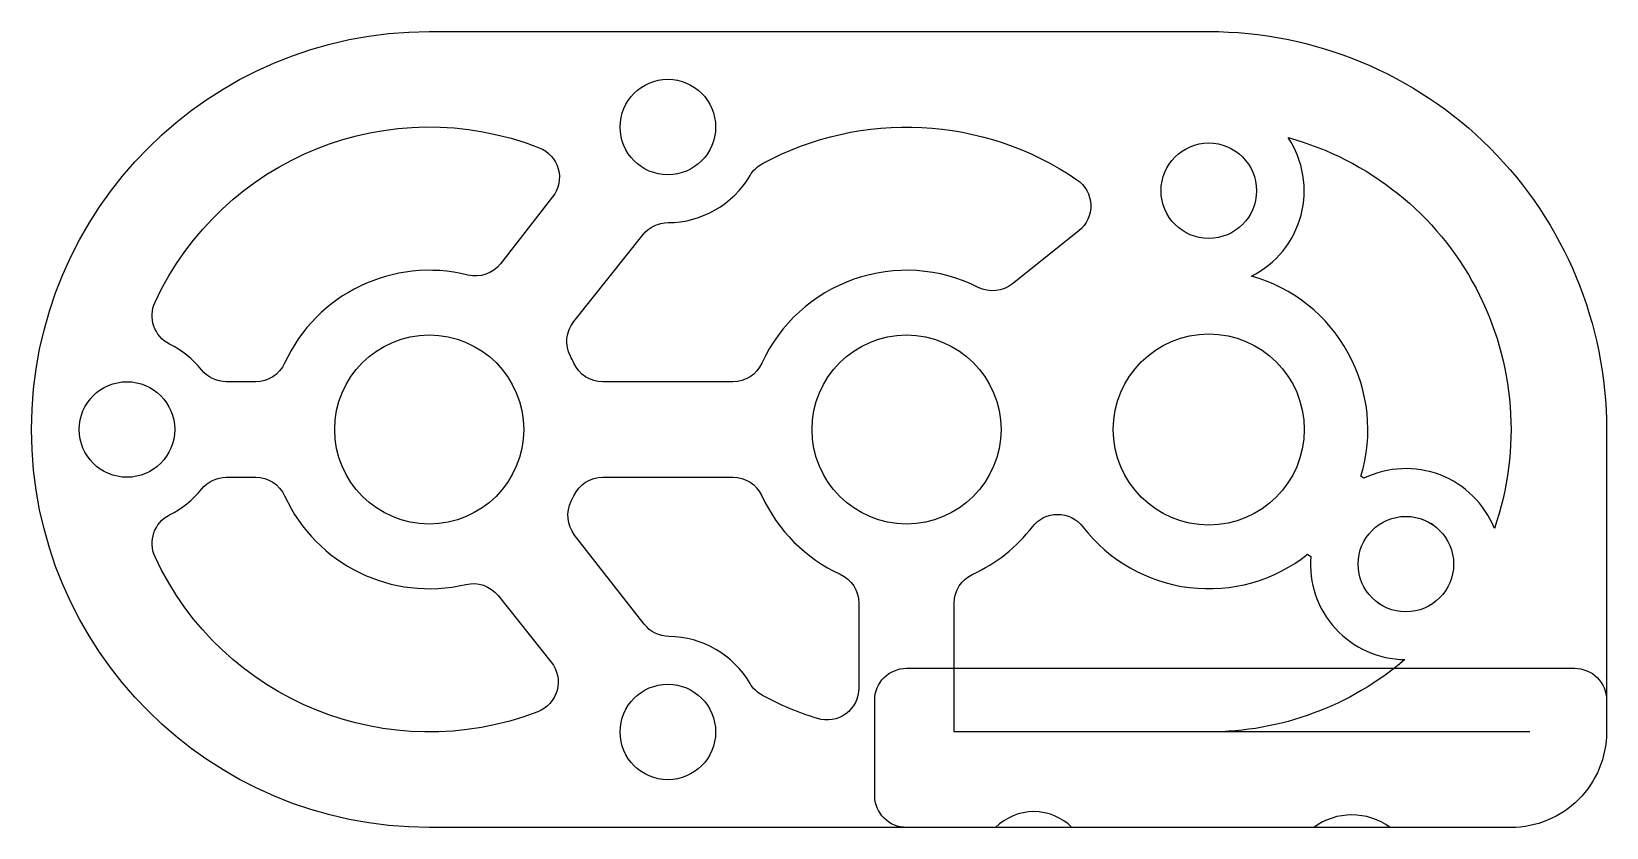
# Model space of a CAD drawing. Header units: inches. Extents: x 3.3 to 52.8, y 4.5 to 29.5.
import ezdxf

# ---------------------------------------------------------------- set-up
doc = ezdxf.new("R2010")
doc.units = ezdxf.units.IN
doc.header["$MEASUREMENT"] = 0

msp = doc.modelspace()

# ---------------------------------------------------------------- linework, layer by layer
for p, q in [((47.348, 13.971), (47.261, 14.03)), ((45.658, 11.494), (45.572, 11.554))]:
    msp.add_line(p, q)
for points in [[(52.772, 7.485, -0.414214), (49.772, 4.485), (40.272, 4.485), (15.772, 4.485, -1), (15.772, 29.485), (40.272, 29.485, -0.414214), (52.772, 16.985)], [(19.651, 24.288), (18.013, 22.191, -0.296299), (16.983, 21.836, 0.360977), (11.226, 19.069, -0.293253), (10.317, 18.485), (9.394, 18.485, -0.227735), (8.614, 18.86, 0.108382), (7.614, 19.668, -0.405624), (7.154, 20.984, -0.396118), (19.227, 25.835, -0.502253)], [(36.187, 23.224), (34.1, 21.559, -0.293253), (33.026, 21.448, 0.425356), (26.226, 19.069, -0.293253), (25.317, 18.485), (21.226, 18.485, -0.293253), (20.317, 19.069, 0.012276), (20.209, 19.289, -0.296299), (20.315, 20.374), (22.497, 23.109, -0.227735), (23.277, 23.485, 0.265294), (25.857, 24.964, -0.136366), (26.243, 25.336, -0.28103), (36.127, 24.832, -0.504614)], [(45.15, 15.453), (45.052, 15.52, 0.421802), (41.613, 21.802, 0.451445), (42.766, 26.152, -0.434122), (49.249, 13.878, 0.435236)], [(17.935, 11.77), (19.605, 9.676, -0.506986), (19.183, 8.119, -0.394683), (7.154, 12.987, -0.405624), (7.614, 14.302, 0.108382), (8.614, 15.11, -0.227735), (9.394, 15.485), (10.317, 15.485, -0.293253), (11.226, 14.902, 0.357491), (16.923, 12.12, -0.290196)], [(27.978, 7.905, -0.049643), (26.243, 8.634, -0.136366), (25.857, 9.006, 0.262586), (23.307, 10.485, -0.227735), (22.531, 10.869), (20.342, 13.671, -0.290196), (20.237, 14.736, 0.009188), (20.317, 14.902, -0.293253), (21.226, 15.485), (25.317, 15.485, -0.293253), (26.226, 14.902, 0.179709), (28.688, 12.44, -0.293253), (29.272, 11.531), (29.272, 8.861, -0.504614)], [(43.572, 4.485), (35.972, 4.485, 0.415372), (33.572, 4.485), (30.772, 4.485, -0.414214), (29.772, 5.485), (29.772, 8.485, -0.414214), (30.772, 9.485), (51.772, 9.485, -0.414214), (52.772, 8.485), (52.772, 7.485, -0.414214), (49.772, 4.485), (45.972, 4.485, 0.329734)]]:
    msp.add_lwpolyline(points, format="xyb", close=True)
msp.add_lwpolyline([(50.359, 7.485), (32.272, 7.485), (32.272, 11.531, -0.293253), (32.855, 12.44, 0.121532), (34.73, 13.93, -0.491427), (36.313, 13.93, 0.418107), (43.379, 13.068), (43.476, 13, 0.435236), (46.437, 9.758, -0.178419), (40.272, 7.485)], format="xyb")
for centre, radius in [((23.272, 26.485), 1.5), ((40.272, 24.485), 1.5), ((15.772, 16.985), 2.97), ((30.772, 16.985), 2.97), ((40.272, 16.985), 3), ((6.272, 16.985), 1.5), ((46.466, 12.757), 1.5), ((23.272, 7.485), 1.5)]:
    msp.add_circle(centre, radius)

doc.saveas('drawing.dxf')
